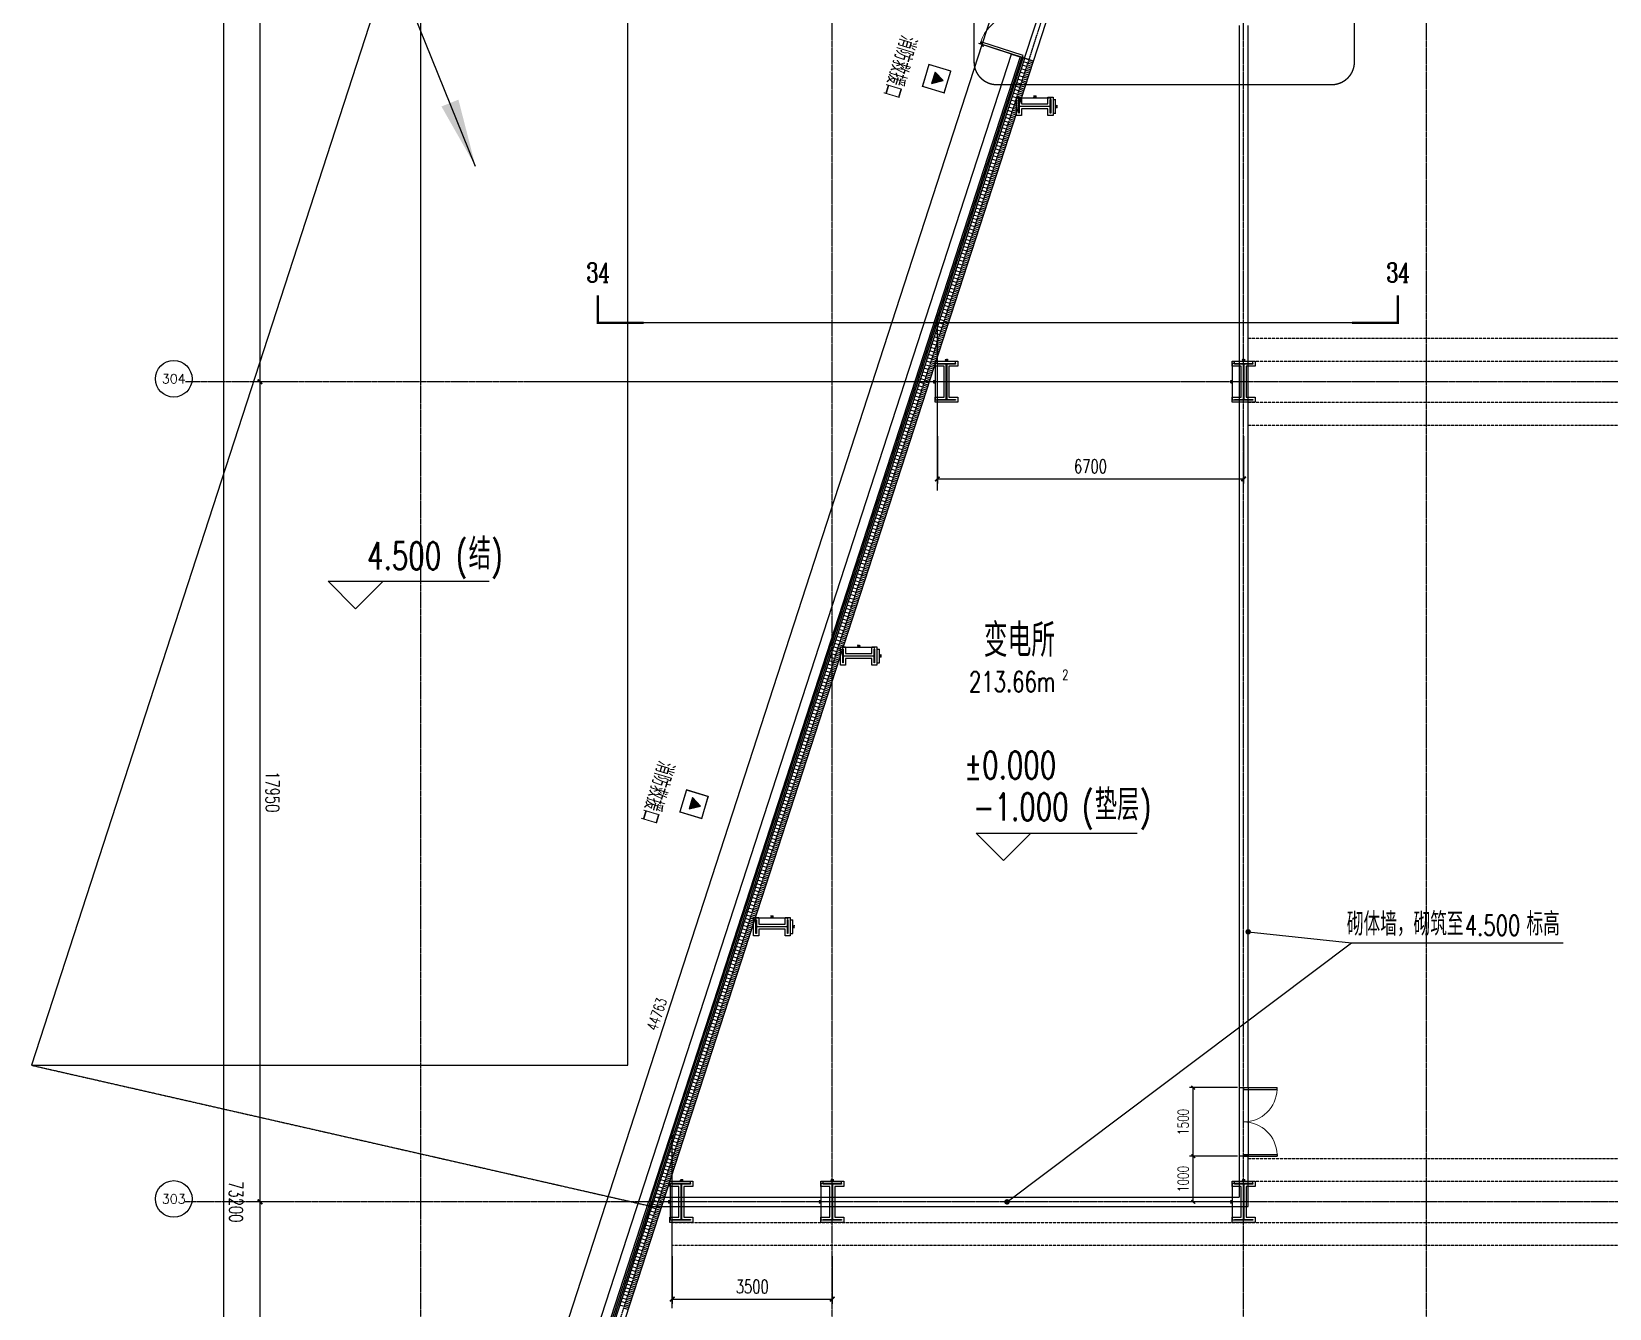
# Model space of a CAD drawing. Extents: x -954573 to 446329, y 489853 to 1226784.
# Drawn here: x -321372 to -286850, y 582487 to 610435 of the extents above; entities that cross this region are included whole.
import ezdxf
from ezdxf.enums import TextEntityAlignment as Align

# ---------------------------------------------------------------- set-up
doc = ezdxf.new("R2010")
doc.units = 0
doc.header["$LTSCALE"] = 10
doc.header["$MEASUREMENT"] = 0
doc.linetypes.add('10平面$0$DOTE', pattern=[2.42, 2, -0.2, 0.02, -0.2])
doc.linetypes.add('10平面$1$DASH', pattern=[0.35, 0.25, -0.1])
doc.layers.get('Defpoints').update_dxf_attribs({"color": 210})
for name, color, linetype in [('10平面$0$99平面图例外参$0$A-HATCH-2', 251, 'Continuous'), ('10平面$0$A-AXIS-D', 8, 'Continuous'), ('10平面$0$A-AXIS-DOTE', 8, '10平面$0$DOTE'), ('10平面$0$A-AXIS-DP', 8, 'Continuous'), ('10平面$0$A-HATCH-2', 8, 'Continuous'), ('10平面$0$A-LIN-V', 8, 'Continuous'), ('10平面$0$A-SFCE', 8, 'Continuous'), ('10平面$0$A-TEXT', 8, 'Continuous'), ('10平面$0$A-WINDOW', 8, 'Continuous'), ('10平面$0$A-彩色打印层', 12, 'Continuous'), ('10平面$0$A-防火门窗', 1, 'Continuous'), ('10平面$0$AS-COLN', 8, 'Continuous'), ('10平面$0$AS-WALL', 8, 'Continuous'), ('10平面$0$DIM_ELEV', 3, 'Continuous'), ('10平面$0$DIM_SYMB', 8, 'Continuous'), ('10平面$0$PUB_TEXT', 8, 'Continuous'), ('10平面$0$RP-N2-01$0$$0$A-WIND-J', 8, 'Continuous'), ('10平面$0$RP-N2-01$0$A-WIND-J', 8, 'Continuous'), ('10平面$0$建-墙-幕', 8, 'Continuous'), ('10平面$0$建-标高', 8, 'Continuous'), ('A-LIN-V', 9, 'Continuous'), ('建-引出', 3, 'Continuous')]:
    doc.layers.add(name, color=color, linetype=linetype)
doc.styles.add('10平面$0$_TCH_AXIS', font='COMPLEX', dxfattribs={"bigfont": 'GBCBIG'})
doc.styles.add('10平面$0$_TCH_DIM', font='SIMPLEX', dxfattribs={"bigfont": 'GBCBIG'})
doc.styles.add('10平面$0$_TCH_DIM_T3', font='SIMPLEX', dxfattribs={"width": 0.705882, "bigfont": 'GBCBIG'})
doc.styles.add('10平面$0$_TCH_LABEL', font='COMPLEX', dxfattribs={"bigfont": 'GBCBIG'})
doc.styles.add('10平面$0$A-AREA', font='SIMPLEX', dxfattribs={"bigfont": 'GBCBIG'})
doc.styles.add('10平面$0$A-DIM_T3', font='SIMPLEX', dxfattribs={"width": 0.705882, "bigfont": 'GBCBIG'})
doc.styles.add('10平面$0$A-STANDARD', font='SIMPLEX', dxfattribs={"bigfont": 'GBCBIG'})
doc.dimstyles.new('10平面$0$_TCH_ARCH&&10', dxfattribs={"dimtxt": 29.75, "dimasz": 10, "dimexe": 10, "dimexo": 10, "dimgap": 12.625, "dimtad": 1, "dimdec": 0, "dimzin": 0, "dimdsep": 46, "dimtxsty": '10平面$0$_TCH_DIM_T3', "dimblk": '10平面$0$_ArchTick', "dimcen": 0.09, "dimclrt": 7, "dimazin": 2, "dimtfac": 1, "dimtdec": 0, "dimtix": 1, "dimtmove": 2, "dimatfit": 3, "dimfxl": 0, "dimtolj": 1, "dimtzin": 0, "dimarcsym": 0})
doc.dimstyles.new('10平面$0$_TCH_ARCH&&100', dxfattribs={"dimtxt": 297.5, "dimasz": 100, "dimexe": 100, "dimexo": 100, "dimgap": 126.25, "dimtad": 1, "dimdec": 0, "dimzin": 0, "dimdsep": 46, "dimtxsty": '10平面$0$_TCH_DIM_T3', "dimblk": '10平面$0$_ArchTick', "dimcen": 0.09, "dimclrt": 7, "dimazin": 2, "dimtfac": 1, "dimtdec": 0, "dimtix": 1, "dimtmove": 2, "dimatfit": 3, "dimfxl": 0, "dimtolj": 1, "dimtzin": 0, "dimarcsym": 0})
doc.dimstyles.new('10平面$0$_TCH_ARCH&&80', dxfattribs={"dimtxt": 238, "dimasz": 80, "dimexe": 80, "dimexo": 80, "dimgap": 101, "dimtad": 1, "dimdec": 0, "dimzin": 0, "dimdsep": 46, "dimtxsty": '10平面$0$_TCH_DIM_T3', "dimblk": '10平面$0$_ArchTick', "dimcen": 0.09, "dimclrt": 7, "dimazin": 2, "dimtfac": 1, "dimtdec": 0, "dimtix": 1, "dimtmove": 2, "dimatfit": 3, "dimfxl": 0, "dimtolj": 1, "dimtzin": 0, "dimarcsym": 0})
doc.dimstyles.new('10平面$0$A-DIM&&100', dxfattribs={"dimtxt": 297.5, "dimasz": 100, "dimexe": 100, "dimexo": 100, "dimgap": 126.25, "dimtad": 1, "dimdec": 0, "dimzin": 0, "dimdsep": 46, "dimtxsty": '10平面$0$A-DIM_T3', "dimblk": '10平面$0$_ArchTick', "dimcen": 0.09, "dimclrt": 7, "dimazin": 2, "dimtfac": 1, "dimtdec": 0, "dimtix": 1, "dimtmove": 2, "dimatfit": 3, "dimfxl": 0, "dimtolj": 1, "dimtzin": 0, "dimarcsym": 0})

# ---------------------------------------------------------------- blocks, each defined once
blk = doc.blocks.new('10平面$0$_ArchTick')
at = {"color": 0, "linetype": 'ByBlock', "const_width": 0.4}
blk.add_lwpolyline([(-0.5, -0.5), (0.5, 0.5)], dxfattribs=at)
blk = doc.blocks.new('*D3025')
at = {"layer": '10平面$0$A-AXIS-D', "color": 0, "lineweight": -2}
for p, q in [((-94953, -184100), (-95739, -184100)), ((-95639, -184100), (-95639, -202050)), ((-94953, -202050), (-95739, -202050))]:
    blk.add_line(p, q, dxfattribs=at)
at = {"layer": 'Defpoints', "color": 0}
for p in [(-94853, -184100), (-95639, -202050), (-94853, -202050)]:
    blk.add_point(p, dxfattribs=at)
at = {"layer": '10平面$0$A-AXIS-D', "color": 0, "lineweight": -2, "xscale": 100, "yscale": 100, "zscale": 100}
for p, rotation in [((-95639, -184100), 90), ((-95639, -202050), 270)]:
    blk.add_blockref('10平面$0$_ArchTick', p, dxfattribs=dict(at, rotation=rotation))
at = {"layer": '10平面$0$A-AXIS-D', "color": 7, "insert": (-95364, -193075), "char_height": 297.5, "attachment_point": 5, "rotation": 270, "style": '10平面$0$A-DIM_T3'}
blk.add_mtext('\\A1;17950', dxfattribs=at)
blk = doc.blocks.new('*D3026')
at = {"layer": '10平面$0$A-AXIS-D', "color": 0, "lineweight": -2}
for p, q in [((-94953, -202050), (-95739, -202050)), ((-95639, -202050), (-95639, -220000)), ((-94953, -220000), (-95739, -220000))]:
    blk.add_line(p, q, dxfattribs=at)
at = {"layer": 'Defpoints', "color": 0}
for p in [(-94853, -202050), (-95639, -220000), (-94853, -220000)]:
    blk.add_point(p, dxfattribs=at)
at = {"layer": '10平面$0$A-AXIS-D', "color": 0, "lineweight": -2, "xscale": 100, "yscale": 100, "zscale": 100}
for p, rotation in [((-95639, -202050), 90), ((-95639, -220000), 270)]:
    blk.add_blockref('10平面$0$_ArchTick', p, dxfattribs=dict(at, rotation=rotation))
at = {"layer": '10平面$0$A-AXIS-D', "color": 7, "insert": (-95364, -211025), "char_height": 297.5, "attachment_point": 5, "rotation": 270, "style": '10平面$0$A-DIM_T3'}
blk.add_mtext('\\A1;17950', dxfattribs=at)
blk = doc.blocks.new('*D3027')
at = {"layer": '10平面$0$A-AXIS-D', "color": 0, "lineweight": -2}
for p, q in [((-94953, -220000), (-95739, -220000)), ((-95639, -220000), (-95639, -237950)), ((-94953, -237950), (-95739, -237950))]:
    blk.add_line(p, q, dxfattribs=at)
at = {"layer": 'Defpoints', "color": 0}
for p in [(-94853, -220000), (-95639, -237950), (-94853, -237950)]:
    blk.add_point(p, dxfattribs=at)
at = {"layer": '10平面$0$A-AXIS-D', "color": 0, "lineweight": -2, "xscale": 100, "yscale": 100, "zscale": 100}
for p, rotation in [((-95639, -220000), 90), ((-95639, -237950), 270)]:
    blk.add_blockref('10平面$0$_ArchTick', p, dxfattribs=dict(at, rotation=rotation))
at = {"layer": '10平面$0$A-AXIS-D', "color": 7, "insert": (-95364, -228975), "char_height": 297.5, "attachment_point": 5, "rotation": 270, "style": '10平面$0$A-DIM_T3'}
blk.add_mtext('\\A1;17950', dxfattribs=at)
blk = doc.blocks.new('*D3087')
at = {"layer": '10平面$0$A-AXIS-D', "color": 0, "lineweight": -2}
for p, q in [((-95053, -183400), (-96539, -183400)), ((-96439, -183400), (-96439, -256600)), ((-95053, -256600), (-96539, -256600))]:
    blk.add_line(p, q, dxfattribs=at)
at = {"layer": 'Defpoints', "color": 0}
for p in [(-94953, -183400), (-96439, -256600), (-94953, -256600)]:
    blk.add_point(p, dxfattribs=at)
at = {"layer": '10平面$0$A-AXIS-D', "color": 0, "lineweight": -2, "xscale": 100, "yscale": 100, "zscale": 100}
for p, rotation in [((-96439, -183400), 90), ((-96439, -256600), 270)]:
    blk.add_blockref('10平面$0$_ArchTick', p, dxfattribs=dict(at, rotation=rotation))
at = {"layer": '10平面$0$A-AXIS-D', "color": 7, "insert": (-96164, -220000), "char_height": 297.5, "attachment_point": 5, "rotation": 270, "style": '10平面$0$A-DIM_T3'}
blk.add_mtext('\\A1;73200', dxfattribs=at)
blk = doc.blocks.new('*D3163')
at = {"layer": '10平面$0$A-AXIS-D', "color": 0, "lineweight": -2}
for p, q in [((-86618, -221190), (-86618, -222228)), ((-83118, -221190), (-83118, -222228)), ((-86618, -222128), (-83118, -222128))]:
    blk.add_line(p, q, dxfattribs=at)
at = {"layer": 'Defpoints', "color": 0}
for p in [(-86618, -221090), (-83118, -221090), (-83118, -222128)]:
    blk.add_point(p, dxfattribs=at)
at = {"layer": '10平面$0$A-AXIS-D', "color": 0, "lineweight": -2, "xscale": 100, "yscale": 100, "zscale": 100, "rotation": 180}
blk.add_blockref('10平面$0$_ArchTick', (-86618, -222128), dxfattribs=at)
at = {"layer": '10平面$0$A-AXIS-D', "color": 0, "lineweight": -2, "xscale": 100, "yscale": 100, "zscale": 100}
blk.add_blockref('10平面$0$_ArchTick', (-83118, -222128), dxfattribs=at)
at = {"layer": '10平面$0$A-AXIS-D', "color": 7, "insert": (-84868, -221853), "char_height": 297.5, "attachment_point": 5, "style": '10平面$0$_TCH_DIM_T3'}
blk.add_mtext('\\A1;3500', dxfattribs=at)
blk = doc.blocks.new('*D3164')
at = {"layer": '10平面$0$A-AXIS-D', "color": 0, "lineweight": -2}
for p, q in [((-80818, -203240), (-80818, -204278)), ((-74118, -203240), (-74118, -204278)), ((-80818, -204178), (-74118, -204178))]:
    blk.add_line(p, q, dxfattribs=at)
at = {"layer": 'Defpoints', "color": 0}
for p in [(-80818, -203140), (-74118, -203140), (-74118, -204178)]:
    blk.add_point(p, dxfattribs=at)
at = {"layer": '10平面$0$A-AXIS-D', "color": 0, "lineweight": -2, "xscale": 100, "yscale": 100, "zscale": 100, "rotation": 180}
blk.add_blockref('10平面$0$_ArchTick', (-80818, -204178), dxfattribs=at)
at = {"layer": '10平面$0$A-AXIS-D', "color": 0, "lineweight": -2, "xscale": 100, "yscale": 100, "zscale": 100}
blk.add_blockref('10平面$0$_ArchTick', (-74118, -204178), dxfattribs=at)
at = {"layer": '10平面$0$A-AXIS-D', "color": 7, "insert": (-77468, -203903), "char_height": 297.5, "attachment_point": 5, "style": '10平面$0$_TCH_DIM_T3'}
blk.add_mtext('\\A1;6700', dxfattribs=at)
blk = doc.blocks.new('10平面$0$4324324')
at = {"layer": '10平面$0$A-HATCH-2', "linetype": '10平面$1$DASH'}
for p, q in [((-294754.2, 603720.1), (-128854.2, 603720.1)), ((-294754.2, 603220.1), (-128854.2, 603220.1)), ((-294754.2, 602320), (-128854.2, 602320)), ((-294754.2, 601820), (-128854.2, 601820)), ((-294754.2, 585770.1), (-128854.2, 585770.1)), ((-294754.2, 585270.1), (-128854.2, 585270.1)), ((-307354.2, 584369.9), (-128854.2, 584369.9)), ((-307354.2, 583869.9), (-128854.2, 583869.9))]:
    blk.add_line(p, q, dxfattribs=at)
blk = doc.blocks.new('*D3408')
at = {"layer": '10平面$0$A-AXIS-DP', "color": 0, "lineweight": -2}
for p, q in [((-165054, 621030), (-165054, 621079)), ((-165054, 621069), (-164654, 621069)), ((-164654, 621030), (-164654, 621079))]:
    blk.add_line(p, q, dxfattribs=at)
at = {"layer": 'Defpoints', "color": 0}
for p in [(-164654, 621069), (-165054, 621020), (-164654, 621020)]:
    blk.add_point(p, dxfattribs=at)
at = {"layer": '10平面$0$A-AXIS-DP', "color": 0, "lineweight": -2, "xscale": 10, "yscale": 10, "zscale": 10, "rotation": 180}
blk.add_blockref('10平面$0$_ArchTick', (-165054, 621069), dxfattribs=at)
at = {"layer": '10平面$0$A-AXIS-DP', "color": 0, "lineweight": -2, "xscale": 10, "yscale": 10, "zscale": 10}
blk.add_blockref('10平面$0$_ArchTick', (-164654, 621069), dxfattribs=at)
at = {"layer": '10平面$0$A-AXIS-DP', "color": 7, "insert": (-164854, 621096), "char_height": 29.8, "attachment_point": 5, "style": '10平面$0$_TCH_DIM_T3'}
blk.add_mtext('\\A1;400', dxfattribs=at)
blk = doc.blocks.new('*D3409')
at = {"layer": '10平面$0$A-AXIS-DP', "color": 0, "lineweight": -2}
for p, q in [((-165064, 621020), (-165105, 621020)), ((-165095, 620220), (-165095, 621020)), ((-165064, 620220), (-165105, 620220))]:
    blk.add_line(p, q, dxfattribs=at)
at = {"layer": 'Defpoints', "color": 0}
for p in [(-165095, 621020), (-165054, 621020), (-165054, 620220)]:
    blk.add_point(p, dxfattribs=at)
at = {"layer": '10平面$0$A-AXIS-DP', "color": 0, "lineweight": -2, "xscale": 10, "yscale": 10, "zscale": 10}
for p, rotation in [((-165095, 621020), 90), ((-165095, 620220), 270)]:
    blk.add_blockref('10平面$0$_ArchTick', p, dxfattribs=dict(at, rotation=rotation))
at = {"layer": '10平面$0$A-AXIS-DP', "color": 7, "insert": (-165123, 620620), "char_height": 29.8, "attachment_point": 5, "rotation": 90, "style": '10平面$0$_TCH_DIM_T3'}
blk.add_mtext('\\A1;800', dxfattribs=at)
blk = doc.blocks.new('*D3404')
at = {"layer": '10平面$0$A-AXIS-DP', "color": 0, "lineweight": -2}
for p, q in [((-195790, 766880), (-195790, 766929)), ((-195790, 766919), (-195490, 766919)), ((-195490, 766880), (-195490, 766929))]:
    blk.add_line(p, q, dxfattribs=at)
at = {"layer": 'Defpoints', "color": 0}
for p in [(-195790, 766870), (-195490, 766919), (-195490, 766870)]:
    blk.add_point(p, dxfattribs=at)
at = {"layer": '10平面$0$A-AXIS-DP', "color": 0, "lineweight": -2, "xscale": 10, "yscale": 10, "zscale": 10, "rotation": 180}
blk.add_blockref('10平面$0$_ArchTick', (-195790, 766919), dxfattribs=at)
at = {"layer": '10平面$0$A-AXIS-DP', "color": 0, "lineweight": -2, "xscale": 10, "yscale": 10, "zscale": 10}
blk.add_blockref('10平面$0$_ArchTick', (-195490, 766919), dxfattribs=at)
at = {"layer": '10平面$0$A-AXIS-DP', "color": 7, "insert": (-195640, 766946), "char_height": 29.8, "attachment_point": 5, "style": '10平面$0$_TCH_DIM_T3'}
blk.add_mtext('\\A1;300', dxfattribs=at)
blk = doc.blocks.new('*D3405')
at = {"layer": '10平面$0$A-AXIS-DP', "color": 0, "lineweight": -2}
for p, q in [((-195800, 766820), (-195841, 766820)), ((-195831, 766120), (-195831, 766820)), ((-195800, 766120), (-195841, 766120))]:
    blk.add_line(p, q, dxfattribs=at)
at = {"layer": 'Defpoints', "color": 0}
for p in [(-195831, 766820), (-195790, 766820), (-195790, 766120)]:
    blk.add_point(p, dxfattribs=at)
at = {"layer": '10平面$0$A-AXIS-DP', "color": 0, "lineweight": -2, "xscale": 10, "yscale": 10, "zscale": 10}
for p, rotation in [((-195831, 766820), 90), ((-195831, 766120), 270)]:
    blk.add_blockref('10平面$0$_ArchTick', p, dxfattribs=dict(at, rotation=rotation))
at = {"layer": '10平面$0$A-AXIS-DP', "color": 7, "insert": (-195859, 766470), "char_height": 29.8, "attachment_point": 5, "rotation": 90, "style": '10平面$0$_TCH_DIM_T3'}
blk.add_mtext('\\A1;700', dxfattribs=at)
blk = doc.blocks.new('10平面$0$RP-N2-01$0$$0$xfjy')
at = {"layer": '10平面$0$RP-N2-01$0$$0$A-WIND-J'}
h = blk.add_hatch(color=256, dxfattribs=at)
h.dxf.hatch_style = 1
h.paths.add_polyline_path([(1141876, -26214), (1142135, -26214), (1142005, -25989)])
at = {"layer": '10平面$0$RP-N2-01$0$$0$A-WIND-J', "const_width": 25}
blk.add_lwpolyline([(1141755, -25889), (1141755, -26389), (1142255, -26389), (1142255, -25889)], close=True, dxfattribs=at)
at = {"layer": '10平面$0$RP-N2-01$0$$0$A-WIND-J'}
for points in [[(1141755, -26389), (1142255, -26389), (1142255, -25889), (1141755, -25889)], [(1141876, -26214), (1142135, -26214), (1142005, -25989)]]:
    blk.add_lwpolyline(points, close=True, dxfattribs=at)
blk = doc.blocks.new('10平面$0$RP-N2-01$0$xfjy')
at = {"layer": '10平面$0$RP-N2-01$0$$0$A-WIND-J'}
blk.add_blockref('10平面$0$RP-N2-01$0$$0$xfjy', (0, 0), dxfattribs=at)
blk = doc.blocks.new('10平面$0$1232')
at = {"layer": '10平面$0$RP-N2-01$0$A-WIND-J', "rotation": 253.2410415830264}
for p in [(52750, 1695366, 0), (47444, 1679486, 0)]:
    blk.add_blockref('10平面$0$RP-N2-01$0$xfjy', p, dxfattribs=at)
at = {"layer": '10平面$0$A-TEXT', "style": '10平面$0$_TCH_DIM'}
for p in [(-302356, 610381, 0), (-307661, 594501, 0)]:
    blk.add_text('消防救援口', height=384.1, rotation=253.241, dxfattribs=at).set_placement(p)
blk = doc.blocks.new('10平面$0$3132')
at = {"layer": '10平面$0$DIM_ELEV', "linetype": '10平面$1$DASH', "const_width": 30}
blk.add_lwpolyline([(-300250, 621840), (-292930, 621840, -0.414214), (-292430, 621340), (-292430, 609770, -0.414214), (-292930, 609270), (-300250, 609270, -0.414214), (-300750, 609770), (-300750, 621340, -0.414214)], format="xyb", close=True, dxfattribs=at)
blk = doc.blocks.new('10平面$0$99平面图例外参$0$$LinePat$填挖边坡')
at = {"color": 0}
for p, q in [((0, 0), (0, -1500)), ((300, 0), (300, -600))]:
    blk.add_line(p, q, dxfattribs=at)
at = {"layer": 'Defpoints', "color": 0}
blk.add_point((600, 0), dxfattribs=at)
blk = doc.blocks.new('10平面$0$34242343243')
at = {"layer": '10平面$0$A-LIN-V'}
blk.add_line((-313254, 567254), (-299454, 609787), dxfattribs=at)
at = {"layer": '10平面$0$99平面图例外参$0$A-HATCH-2', "color": 203, "xscale": 0.1335601097542633, "yscale": 0.1333333333333333, "zscale": 0.1333333333333333, "rotation": 252.0237134181383}
for p in [(-299503, 609635), (-299479, 609711), (-299454, 609787), (-299602, 609330), (-299577, 609406), (-299553, 609482), (-299528, 609559), (-299726, 608949), (-299701, 609025), (-299676, 609101), (-299652, 609177), (-299627, 609254), (-299825, 608644), (-299800, 608720), (-299775, 608796), (-299751, 608873), (-299948, 608263), (-299924, 608339), (-299899, 608415), (-299874, 608491), (-299850, 608568), (-300072, 607882), (-300047, 607958), (-300023, 608034), (-299998, 608110), (-299973, 608187), (-300171, 607577), (-300146, 607653), (-300122, 607729), (-300097, 607805), (-300295, 607196), (-300270, 607272), (-300245, 607348), (-300220, 607424), (-300196, 607501), (-300394, 606891), (-300369, 606967), (-300344, 607043), (-300319, 607119), (-300517, 606510), (-300493, 606586), (-300468, 606662), (-300443, 606738), (-300418, 606815), (-300616, 606205), (-300591, 606281), (-300567, 606357), (-300542, 606433), (-300740, 605824), (-300715, 605900), (-300690, 605976), (-300666, 606052), (-300641, 606129), (-300839, 605519), (-300814, 605595), (-300789, 605671), (-300765, 605747), (-300962, 605138), (-300938, 605214), (-300913, 605290), (-300888, 605366), (-300864, 605442), (-301061, 604833), (-301037, 604909), (-301012, 604985), (-300987, 605061), (-301185, 604452), (-301160, 604528), (-301136, 604604), (-301111, 604680), (-301086, 604756), (-301284, 604147), (-301259, 604223), (-301234, 604299), (-301210, 604375), (-301408, 603766), (-301383, 603842), (-301358, 603918), (-301333, 603994), (-301309, 604070), (-301507, 603461), (-301482, 603537), (-301457, 603613), (-301432, 603689), (-301630, 603080), (-301605, 603156), (-301581, 603232), (-301556, 603308), (-301531, 603384), (-301729, 602775), (-301704, 602851), (-301680, 602927), (-301655, 603003), (-301853, 602394), (-301828, 602470), (-301803, 602546), (-301779, 602622), (-301754, 602698), (-301976, 602012), (-301952, 602089), (-301927, 602165), (-301902, 602241), (-301878, 602317), (-302075, 601708), (-302051, 601784), (-302026, 601860), (-302001, 601936), (-302199, 601326), (-302174, 601403), (-302150, 601479), (-302125, 601555), (-302100, 601631), (-302298, 601021), (-302273, 601098), (-302249, 601174), (-302224, 601250), (-302422, 600640), (-302397, 600717), (-302372, 600793), (-302347, 600869), (-302323, 600945), (-302521, 600335), (-302496, 600412), (-302471, 600488), (-302446, 600564), (-302644, 599954), (-302619, 600031), (-302595, 600107), (-302570, 600183), (-302545, 600259), (-302743, 599649), (-302718, 599726), (-302694, 599802), (-302669, 599878), (-302867, 599268), (-302842, 599345), (-302817, 599421), (-302793, 599497), (-302768, 599573), (-302966, 598963), (-302941, 599040), (-302916, 599116), (-302892, 599192), (-303089, 598582), (-303065, 598659), (-303040, 598735), (-303015, 598811), (-302990, 598887), (-303188, 598277), (-303164, 598354), (-303139, 598430), (-303114, 598506), (-303312, 597896), (-303287, 597973), (-303263, 598049), (-303238, 598125), (-303213, 598201), (-303411, 597591), (-303386, 597668), (-303361, 597744), (-303337, 597820), (-303535, 597210), (-303510, 597287), (-303485, 597363), (-303460, 597439), (-303436, 597515), (-303633, 596905), (-303609, 596982), (-303584, 597058), (-303559, 597134), (-303757, 596524), (-303732, 596600), (-303708, 596677), (-303683, 596753), (-303658, 596829), (-303881, 596143), (-303856, 596219), (-303831, 596296), (-303807, 596372), (-303782, 596448), (-303980, 595838), (-303955, 595914), (-303930, 595991), (-303906, 596067), (-304103, 595457), (-304079, 595533), (-304054, 595610), (-304029, 595686), (-304004, 595762), (-304202, 595152), (-304178, 595228), (-304153, 595305), (-304128, 595381), (-304326, 594771), (-304301, 594847), (-304277, 594924), (-304252, 595000), (-304227, 595076), (-304425, 594466), (-304400, 594542), (-304375, 594619), (-304351, 594695), (-304549, 594085), (-304524, 594161), (-304499, 594238), (-304474, 594314), (-304450, 594390), (-304647, 593780), (-304623, 593856), (-304598, 593933), (-304573, 594009), (-304771, 593399), (-304746, 593475), (-304722, 593552), (-304697, 593628), (-304672, 593704), (-304870, 593094), (-304845, 593170), (-304821, 593247), (-304796, 593323), (-304994, 592713), (-304969, 592789), (-304944, 592866), (-304920, 592942), (-304895, 593018), (-305093, 592408), (-305068, 592484), (-305043, 592561), (-305018, 592637), (-305216, 592027), (-305192, 592103), (-305167, 592179), (-305142, 592256), (-305117, 592332), (-305315, 591722), (-305291, 591798), (-305266, 591875), (-305241, 591951), (-305439, 591341), (-305414, 591417), (-305389, 591493), (-305365, 591570), (-305340, 591646), (-305538, 591036), (-305513, 591112), (-305488, 591189), (-305464, 591265), (-305662, 590655), (-305637, 590731), (-305612, 590807), (-305587, 590884), (-305563, 590960), (-305785, 590274), (-305760, 590350), (-305736, 590426), (-305711, 590503), (-305686, 590579), (-305884, 589969), (-305859, 590045), (-305835, 590121), (-305810, 590198), (-306008, 589588), (-305983, 589664), (-305958, 589740), (-305934, 589817), (-305909, 589893), (-306107, 589283), (-306082, 589359), (-306057, 589435), (-306032, 589512), (-306230, 588902), (-306206, 588978), (-306181, 589054), (-306156, 589131), (-306131, 589207), (-306329, 588597), (-306305, 588673), (-306280, 588749), (-306255, 588826), (-306453, 588216), (-306428, 588292), (-306403, 588368), (-306379, 588445), (-306354, 588521), (-306552, 587911), (-306527, 587987), (-306502, 588063), (-306478, 588140), (-306676, 587530), (-306651, 587606), (-306626, 587682), (-306601, 587758), (-306577, 587835), (-306774, 587225), (-306750, 587301), (-306725, 587377), (-306700, 587454), (-306898, 586844), (-306873, 586920), (-306849, 586996), (-306824, 587072), (-306799, 587149), (-306997, 586539), (-306972, 586615), (-306948, 586691), (-306923, 586768), (-307121, 586158), (-307096, 586234), (-307071, 586310), (-307046, 586386), (-307022, 586463), (-307220, 585853), (-307195, 585929), (-307170, 586005), (-307145, 586082), (-307343, 585472), (-307319, 585548), (-307294, 585624), (-307269, 585700), (-307244, 585777), (-307442, 585167), (-307417, 585243), (-307393, 585319), (-307368, 585396), (-307566, 584786), (-307541, 584862), (-307516, 584938), (-307492, 585014), (-307467, 585091), (-307690, 584405), (-307665, 584481), (-307640, 584557), (-307615, 584633), (-307591, 584710), (-307788, 584100), (-307764, 584176), (-307739, 584252), (-307714, 584328), (-307912, 583719), (-307887, 583795), (-307863, 583871), (-307838, 583947), (-307813, 584024), (-308011, 583414), (-307986, 583490), (-307962, 583566), (-307937, 583642), (-308135, 583033), (-308110, 583109), (-308085, 583185), (-308060, 583261), (-308036, 583337), (-308234, 582728), (-308209, 582804), (-308184, 582880), (-308159, 582956), (-308308, 582499), (-308283, 582575), (-308258, 582651)]:
    blk.add_blockref('10平面$0$99平面图例外参$0$$LinePat$填挖边坡', p, dxfattribs=at)
blk = doc.blocks.new('*D3550')
at = {"layer": '10平面$0$A-AXIS-DP', "color": 0, "lineweight": -2}
for p, q in [((-294988, 587320), (-296036, 587320)), ((-295956, 585820), (-295956, 587320)), ((-294988, 585820), (-296036, 585820))]:
    blk.add_line(p, q, dxfattribs=at)
at = {"layer": 'Defpoints', "color": 0}
for p in [(-295956, 587320), (-294908, 587320), (-294908, 585820)]:
    blk.add_point(p, dxfattribs=at)
at = {"layer": '10平面$0$A-AXIS-DP', "color": 0, "lineweight": -2, "xscale": 80, "yscale": 80, "zscale": 80}
for p, rotation in [((-295956, 587320), 90), ((-295956, 585820), 270)]:
    blk.add_blockref('10平面$0$_ArchTick', p, dxfattribs=dict(at, rotation=rotation))
at = {"layer": '10平面$0$A-AXIS-DP', "color": 7, "insert": (-296176, 586570), "char_height": 238, "attachment_point": 5, "rotation": 90, "style": '10平面$0$_TCH_DIM_T3'}
blk.add_mtext('\\A1;1500', dxfattribs=at)
blk = doc.blocks.new('*D3551')
at = {"layer": '10平面$0$A-AXIS-DP', "color": 0, "lineweight": -2}
for p, q in [((-294988, 585820), (-296036, 585820)), ((-295956, 584820), (-295956, 585820)), ((-294988, 584820), (-296036, 584820))]:
    blk.add_line(p, q, dxfattribs=at)
at = {"layer": 'Defpoints', "color": 0}
for p in [(-295956, 585820), (-294908, 585820), (-294908, 584820)]:
    blk.add_point(p, dxfattribs=at)
at = {"layer": '10平面$0$A-AXIS-DP', "color": 0, "lineweight": -2, "xscale": 80, "yscale": 80, "zscale": 80}
for p, rotation in [((-295956, 585820), 90), ((-295956, 584820), 270)]:
    blk.add_blockref('10平面$0$_ArchTick', p, dxfattribs=dict(at, rotation=rotation))
at = {"layer": '10平面$0$A-AXIS-DP', "color": 7, "insert": (-296176, 585320), "char_height": 238, "attachment_point": 5, "rotation": 90, "style": '10平面$0$_TCH_DIM_T3'}
blk.add_mtext('\\A1;1000', dxfattribs=at)
blk = doc.blocks.new('*D3647')
at = {"layer": '10平面$0$A-AXIS-DP', "color": 0, "lineweight": -2}
for p, q in [((-314389, 567572), (-300574, 610151)), ((-299549, 609818), (-300650, 610175)), ((-313364, 567240), (-314465, 567597))]:
    blk.add_line(p, q, dxfattribs=at)
at = {"layer": 'Defpoints', "color": 0}
for p in [(-300574, 610151), (-299473, 609793), (-313288, 567215)]:
    blk.add_point(p, dxfattribs=at)
at = {"layer": '10平面$0$A-AXIS-DP', "color": 0, "lineweight": -2, "xscale": 80, "yscale": 80, "zscale": 80}
for p, rotation in [((-300574, 610151), 72.02371341813645), ((-314389, 567572), 252.0237134181365)]:
    blk.add_blockref('10平面$0$_ArchTick', p, dxfattribs=dict(at, rotation=rotation))
at = {"layer": '10平面$0$A-AXIS-DP', "color": 7, "insert": (-307691, 588929), "char_height": 238, "attachment_point": 5, "rotation": 72.0237, "style": '10平面$0$_TCH_DIM_T3'}
blk.add_mtext('\\A1;44763', dxfattribs=at)
blk = doc.blocks.new('*D3648')
at = {"layer": '10平面$0$A-AXIS-DP', "color": 0, "lineweight": -2}
for p, q in [((-300574, 610151), (-299339, 613955)), ((-298314, 613623), (-299415, 613980)), ((-299549, 609818), (-300650, 610175))]:
    blk.add_line(p, q, dxfattribs=at)
at = {"layer": 'Defpoints', "color": 0}
for p in [(-299339, 613955), (-298238, 613598), (-299473, 609793)]:
    blk.add_point(p, dxfattribs=at)
at = {"layer": '10平面$0$A-AXIS-DP', "color": 0, "lineweight": -2, "xscale": 80, "yscale": 80, "zscale": 80}
for p, rotation in [((-299339, 613955), 72.02371341813581), ((-300574, 610151), 252.0237134181358)]:
    blk.add_blockref('10平面$0$_ArchTick', p, dxfattribs=dict(at, rotation=rotation))
at = {"layer": '10平面$0$A-AXIS-DP', "color": 7, "insert": (-300166, 612121), "char_height": 238, "attachment_point": 5, "rotation": 72.0237, "style": '10平面$0$_TCH_DIM_T3'}
blk.add_mtext('\\A1;4000', dxfattribs=at)
blk = doc.blocks.new('10平面$0$10平面$0$$DorLib2D$00000002')
for p, q in [((-0.5, 0), (-0.5, 0.4875)), ((-0.475, 0.4875), (-0.5, 0.4875)), ((-0.475, 0), (-0.475, 0.4875)), ((0.475, 0), (0.475, 0.4875)), ((0.475, 0.4875), (0.5, 0.4875)), ((0.5, 0), (0.5, 0.4875)), ((-0.5, 0), (-0.475, 0)), ((0.5, 0), (0.475, 0))]:
    blk.add_line(p, q)
at = {"lineweight": 13}
for centre, start, end in [((-0.4875, 0), 0, 88.53072), ((0.4875, 0), 91.46928, 180)]:
    blk.add_arc(centre, 0.4875, start, end, dxfattribs=at)
blk = doc.blocks.new('10平面$0$dote')
at = {"layer": '10平面$0$A-AXIS-D'}
for centre in [(-97524.5, -201985.7), (-97524.5, -219935.7)]:
    blk.add_circle(centre, 400, dxfattribs=at)
at = {"layer": '10平面$0$A-AXIS-DOTE', "ltscale": 2}
for p, q in [((-92117.8, -264080), (-92117.8, -177865)), ((-83117.8, -264080), (-83117.8, -178596)), ((-74117.8, -264080), (-74117.8, -178596)), ((-70117.8, -264080), (-70117.8, -178600)), ((98696.4, -202050), (-97273.6, -202050)), ((100786.4, -220000), (-97273.6, -220000))]:
    blk.add_line(p, q, dxfattribs=at)
at = {"layer": '10平面$0$A-AXIS-DOTE'}
for p, q in [((-80817.8, -204430.1), (-80817.8, -200590.1)), ((-86617.8, -222330.1), (-86617.8, -218540.1))]:
    blk.add_line(p, q, dxfattribs=at)
at = {"layer": '10平面$0$A-AXIS-DOTE', "ltscale": 2}
blk.add_lwpolyline([(-94568.7, -243562.8), (-72924.8, -176855.6)], dxfattribs=at)
at = {"layer": '10平面$0$DIM_SYMB', "linetype": '10平面$1$DASH', "ltscale": 3}
blk.add_line((-71543.6, -200760.1), (-87443.6, -200760.1), dxfattribs=at)
at = {"layer": '10平面$0$DIM_SYMB', "const_width": 50}
for points in [[(-88243.6, -200160.1), (-88243.6, -200760.1), (-87243.6, -200760.1)], [(-71743.6, -200760.1), (-70743.6, -200760.1), (-70743.6, -200160.1)]]:
    blk.add_lwpolyline(points, dxfattribs=at)
at = {"layer": '10平面$0$PUB_TEXT', "style": '10平面$0$_TCH_LABEL', "width": 0.705882}
for p in [(-88493.6, -199872.6), (-70993.6, -199872.6)]:
    blk.add_text('34', height=425, dxfattribs=at).set_placement(p)
at = {"layer": '10平面$0$PUB_TEXT', "style": '10平面$0$_TCH_AXIS'}
for s, height, p, p2 in [('304', 199.75, (-97786.1, -202085.6), (-97262.9, -202085.6)), ('303', 206.28, (-97784.8, -220038.9), (-97264.2, -220038.9))]:
    blk.add_text(s, height=height, dxfattribs=at).set_placement(p, p2, align=Align.FIT)
at = {"layer": '10平面$0$A-AXIS-D'}
for base, p1, p2, picture, middle in [((-96439.4, -256600.1), (-94953, -183400), (-94953, -256600.1), '*D3087', (-96164.4, -220000)), ((-95639.4, -202050), (-94853, -184100), (-94853, -202050), '*D3025', (-95364.4, -193075)), ((-95639.4, -220000), (-94853, -202050), (-94853, -220000), '*D3026', (-95364.4, -211025)), ((-95639.4, -237950), (-94853, -220000), (-94853, -237950), '*D3027', (-95364.4, -228975))]:
    dim = blk.add_linear_dim(base=base, p1=p1, p2=p2, angle=270, dimstyle='10平面$0$A-DIM&&100', override={"dimgap": 0}, dxfattribs=at)
    dim.commit()
    dim.dimension.update_dxf_attribs({"geometry": picture, "text_midpoint": middle, "dimtype": 129, "text_rotation": 270})
for base, p1, p2, picture, middle in [((-74117.8, -204177.6), (-80817.8, -203140.1), (-74117.8, -203140.1), '*D3164', (-77467.8, -203902.6)), ((-83117.8, -222127.6), (-86617.8, -221090.1), (-83117.8, -221090.1), '*D3163', (-84867.8, -221852.6))]:
    dim = blk.add_linear_dim(base=base, p1=p1, p2=p2, angle=0, dimstyle='10平面$0$_TCH_ARCH&&100', override={"dimgap": 0}, dxfattribs=at)
    dim.commit()
    dim.dimension.update_dxf_attribs({"geometry": picture, "text_midpoint": middle, "dimtype": 129})
blk = doc.blocks.new('10平面$0$w42343243')
at = {"layer": '10平面$0$A-HATCH-2'}
blk.add_lwpolyline([(-165104.2, 621070), (-164604.2, 621070), (-164604.2, 620958), (-164800.2, 620958), (-164800.2, 620282), (-164604.2, 620282), (-164604.2, 620170), (-165104.2, 620170), (-165104.2, 620282), (-164908.2, 620282), (-164908.2, 620958), (-165104.2, 620958)], close=True, dxfattribs=at)
at = {"layer": '10平面$0$AS-COLN', "color": 3}
blk.add_lwpolyline([(-165054.2, 621020), (-164654.2, 621020), (-164654.2, 621008), (-164850.2, 621008), (-164850.2, 620232), (-164654.2, 620232), (-164654.2, 620220), (-165054.2, 620220), (-165054.2, 620232), (-164858.2, 620232), (-164858.2, 621008), (-165054.2, 621008)], close=True, dxfattribs=at)
at = {"layer": '10平面$0$A-AXIS-DP'}
for p1, p2, distance, picture, middle in [((-165054.2, 621020), (-164654.2, 621020), 48.8, '*D3408', (-164854.2, 621096.2)), ((-165054.2, 620220), (-165054.2, 621020), 41.2, '*D3409', (-165122.9, 620620))]:
    dim = blk.add_aligned_dim(p1=p1, p2=p2, distance=distance, dimstyle='10平面$0$_TCH_ARCH&&10', dxfattribs=at)
    dim.commit()
    dim.dimension.update_dxf_attribs({"geometry": picture, "text_midpoint": middle})
blk = doc.blocks.new('10平面$0$nt66')
at = {"layer": '10平面$0$A-HATCH-2'}
blk.add_lwpolyline([(-195840, 766870), (-195440, 766870), (-195440, 766758), (-195586, 766758), (-195586, 766182), (-195440, 766182), (-195440, 766070), (-195840, 766070), (-195840, 766182), (-195694, 766182), (-195694, 766758), (-195840, 766758)], close=True, dxfattribs=at)
at = {"layer": '10平面$0$AS-COLN'}
blk.add_lwpolyline([(-195790, 766820), (-195490, 766820), (-195490, 766808), (-195636, 766808), (-195636, 766132), (-195490, 766132), (-195490, 766120), (-195790, 766120), (-195790, 766132), (-195644, 766132), (-195644, 766808), (-195790, 766808)], close=True, dxfattribs=at)
at = {"layer": '10平面$0$A-AXIS-DP'}
for p1, p2, distance, picture, middle in [((-195790, 766120), (-195790, 766820), 41.2, '*D3405', (-195858.7, 766470)), ((-195790, 766870), (-195490, 766870), 48.8, '*D3404', (-195640, 766946.2))]:
    dim = blk.add_aligned_dim(p1=p1, p2=p2, distance=distance, dimstyle='10平面$0$_TCH_ARCH&&10', dxfattribs=at)
    dim.commit()
    dim.dimension.update_dxf_attribs({"geometry": picture, "text_midpoint": middle})
blk = doc.blocks.new('10平面$0$42343')
at = {"rotation": 270}
for p in [(-1065894, 413156), (-1069746, 401130), (-1071644, 395206)]:
    blk.add_blockref('10平面$0$nt66', p, dxfattribs=at)
at = {"layer": '10平面$0$A-WINDOW'}
for p in [(-136500, -17850), (-130000, -17850), (-142300, -35800), (-139000, -35800), (-130000, -35800)]:
    blk.add_blockref('10平面$0$w42343243', p, dxfattribs=at)
blk = doc.blocks.new('10平面')
at = {"layer": '10平面$0$A-AXIS-DOTE'}
blk.add_line((-321372.4, 587810.1), (-307797.5, 584720), dxfattribs=at)
at = {"layer": '10平面$0$A-LIN-V'}
blk.add_lwpolyline([(-313754.2, 564870), (-313754.2, 567383.3), (-299930.8, 609942.1), (-299658.7, 609853.7)], dxfattribs=at)
at = {"layer": '10平面$0$A-SFCE'}
blk.add_lwpolyline([(-308329.1, 587810.1), (-308329.1, 624210.1), (-309561.9, 624210.1), (-321372.4, 587810.1)], close=True, dxfattribs=at)
at = {"layer": '10平面$0$A-彩色打印层'}
for p, q in [((-312854.2, 602770), (-312854.2, 620720)), ((-299644.2, 609848.5), (-299027, 611750.9)), ((-299454, 609786.8), (-298810.5, 611770)), ((-300386.5, 610089.9), (-299453.8, 609787.3)), ((-296610, 602770), (-310370, 602770))]:
    blk.add_line(p, q, dxfattribs=at)
at = {"layer": '10平面$0$A-防火门窗'}
for p, q in [((-294954.2, 587320), (-294954.2, 585820)), ((-294754.2, 587320), (-294754.2, 585820))]:
    blk.add_line(p, q, dxfattribs=at)
at = {"layer": '10平面$0$AS-WALL'}
for p, q in [((-294954.2, 610570), (-294954.2, 587320)), ((-294754.2, 587320), (-294754.2, 610570)), ((-294954.2, 587320), (-294754.2, 587320)), ((-294754.2, 585820), (-294954.2, 585820)), ((-294954.2, 585820), (-294954.2, 584920)), ((-294754.2, 584720), (-294754.2, 585820)), ((-307732.6, 584920), (-294954.2, 584920)), ((-307797.5, 584720), (-294754.2, 584720))]:
    blk.add_line(p, q, dxfattribs=at)
at = {"layer": '10平面$0$DIM_SYMB'}
for p, q in [((-294754.2, 590730), (-292490, 590490)), ((-300030, 584820), (-292490, 590490)), ((-292490, 590490), (-287858.7, 590490))]:
    blk.add_line(p, q, dxfattribs=at)
at = {"layer": '10平面$0$DIM_SYMB', "const_width": 60}
for points in [[(-294784, 590733.2, 1), (-294724.4, 590726.8, 1)], [(-300054, 584802, 1), (-300006, 584838, 1)]]:
    blk.add_lwpolyline(points, format="xyb", close=True, dxfattribs=at)
at = {"layer": '10平面$0$建-墙-幕'}
for p, q in [((-299739.2, 609879.8), (-307866.7, 584830.7)), ((-307835, 584820.4), (-299707.5, 609869.6)), ((-307803.3, 584810.1), (-299675.8, 609859.3)), ((-307771.6, 584799.8), (-299644, 609849)), ((-299644, 609849), (-299739.2, 609879.8)), ((-313554.2, 567301.6), (-307865.1, 584835.4)), ((-313520.9, 567296.4), (-307833.4, 584825.1)), ((-313487.5, 567291.1), (-307801.7, 584814.9)), ((-313454.2, 567285.8), (-307770, 584804.6))]:
    blk.add_line(p, q, dxfattribs=at)
at = {"layer": '10平面$0$建-标高'}
for p, q in [((-314282.9, 597802.4), (-314882.9, 598402.4)), ((-314882.9, 598402.4), (-311362.9, 598402.4)), ((-314282.9, 597802.4), (-313682.9, 598402.4)), ((-300106.4, 592290), (-300706.4, 592890)), ((-300706.4, 592890), (-297186.4, 592890)), ((-300106.4, 592290), (-299506.4, 592890))]:
    blk.add_line(p, q, dxfattribs=at)
blk.add_blockref('10平面$0$1232', (0, 0))
at = {"layer": '10平面$0$A-AXIS-DP'}
blk.add_blockref('10平面$0$3132', (0, 0), dxfattribs=at)
at = {"layer": '10平面$0$A-WINDOW'}
for name in ['10平面$0$42343', '10平面$0$4324324']:
    blk.add_blockref(name, (0, 0), dxfattribs=at)
at = {"layer": '10平面$0$A-防火门窗'}
for p, xscale, yscale, zscale, rotation in [((-299383, 610815.6), -2000, 2000, 100, 72.0237134181378), ((-294854.2, 586570), 1500, 1500, 199.9999999999998, 269.999999997706)]:
    blk.add_blockref('10平面$0$10平面$0$$DorLib2D$00000002', p, dxfattribs=dict(at, xscale=xscale, yscale=yscale, zscale=zscale, rotation=rotation))
at = {"layer": '10平面$0$AS-WALL'}
blk.add_blockref('10平面$0$dote', (-220736.4, 804820), dxfattribs=at)
at = {"layer": '10平面$0$DIM_SYMB'}
blk.add_blockref('10平面$0$34242343243', (0, 0), dxfattribs=at)
at = {"layer": '10平面$0$A-防火门窗', "style": '10平面$0$A-AREA'}
blk.add_text('变电所', height=723.4, dxfattribs=at).set_placement((-300540, 596750))
at = {"layer": '10平面$0$A-防火门窗', "style": '10平面$0$A-AREA', "width": 0.705882}
for s, height, p in [('213.66m', 446.25, (-300862.5, 595982.2)), ('2', 223.1, (-298822.5, 596244.7))]:
    blk.add_text(s, height=height, dxfattribs=at).set_placement(p)
at = {"layer": '10平面$0$PUB_TEXT', "width": 0.705882}
for s, height, style, p in [('(', 595, '10平面$0$A-STANDARD', (-312090.1, 598662.4)), (')', 595, '10平面$0$A-STANDARD', (-311318.6, 598662.4)), ('4.500', 595, '10平面$0$A-STANDARD', (-314030.1, 598662.4)), ('%%P0.000', 595, '10平面$0$A-STANDARD', (-300970, 594080)), ('(', 595, '10平面$0$A-STANDARD', (-298390, 593170)), (')', 595, '10平面$0$A-STANDARD', (-297127, 593170)), ('-1.000', 595, '10平面$0$A-STANDARD', (-300770, 593170)), ('4.500', 446.25, '10平面$0$_TCH_DIM', (-290014.1, 590647.5))]:
    blk.add_text(s, height=height, dxfattribs=dict(at, style=style)).set_placement(p)
at = {"layer": '10平面$0$PUB_TEXT'}
for s, height, style, p in [('结', 675.2, '10平面$0$A-STANDARD', (-311810.1, 598662.4)), ('垫层', 675.18, '10平面$0$A-STANDARD', (-298110, 593170)), ('砌体墙，砌筑至', 506.38, '10平面$0$_TCH_DIM', (-292594.4, 590647.5)), ('标高', 506.38, '10平面$0$_TCH_DIM', (-288664.1, 590647.5))]:
    blk.add_text(s, height=height, dxfattribs=dict(at, style=style)).set_placement(p)
at = {"layer": '10平面$0$A-AXIS-DP'}
for p1, p2, distance, picture, middle in [((-299472.8, 609793.4), (-298238.3, 613598.2), 1157.5, '*D3648', (-300165.8, 612120.9)), ((-313287.9, 567215.2), (-299472.8, 609793.4), 1157.5, '*D3647', (-307690.6, 588929.5)), ((-294908.2, 585820), (-294908.2, 587320), 1048.2, '*D3550', (-296176.4, 586570)), ((-294908.2, 584820), (-294908.2, 585820), 1048.2, '*D3551', (-296176.4, 585320))]:
    dim = blk.add_aligned_dim(p1=p1, p2=p2, distance=distance, dimstyle='10平面$0$_TCH_ARCH&&80', dxfattribs=at)
    dim.commit()
    dim.dimension.update_dxf_attribs({"geometry": picture, "text_midpoint": middle})

msp = doc.modelspace()

# ---------------------------------------------------------------- block references
at = {"layer": 'A-LIN-V'}
msp.add_blockref('10平面', (0, 0), dxfattribs=at)

# ---------------------------------------------------------------- next in the draw order: hatches: boundary and pattern name
at = {"layer": '建-引出'}
msp.add_hatch(color=256, dxfattribs=at).paths.add_polyline_path([(-311656.9, 607478.2), (-312032.8, 608944), (-312403.8, 608794.3)], flags=17)

# ---------------------------------------------------------------- next in the draw order: linework, layer by layer
msp.add_line((-311656.9, 607478.2), (-317686.9, 622418.2), dxfattribs=at)

doc.saveas('drawing.dxf')
